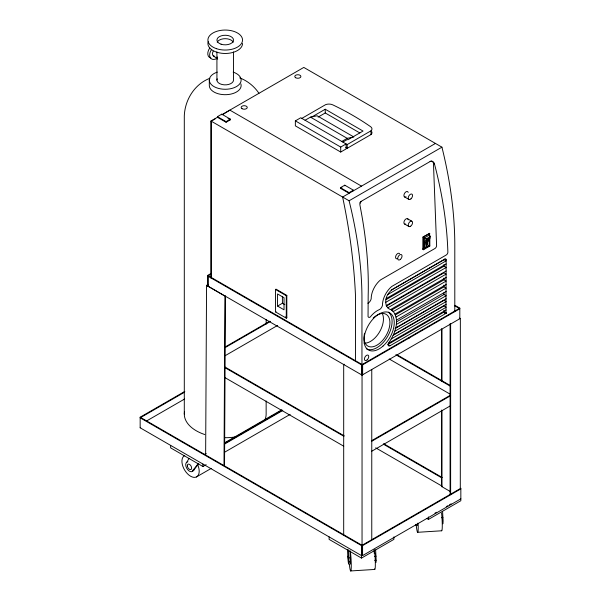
<?xml version="1.0" encoding="UTF-8"?>
<svg xmlns="http://www.w3.org/2000/svg" width="601" height="601" viewBox="0 0 601 601"><rect width="100%" height="100%" fill="white"/><g stroke="black" fill="none" stroke-linecap="round" stroke-linejoin="round"><path stroke-width="0.9" d="M205.64 454.949L206.564 285.355L208.179 284.416M223.993 465.677L224.917 296.083L206.564 285.355M224.526 466.308L225.458 295.767M389.996 345.763A2.735 1.578 -60 0 1 388.321 343.381C394.917 334.449 401.04 319.169 391.89 309.943C384.61 308.591 384.527 299.846 387.69 294.603A10.841 6.258 -60 0 1 393.527 288.863L445.063 259.106A1.518 0.879 -60 0 1 446.137 259.73L445.98 313.339L389.996 345.763L387.833 344.516L443.561 312.34L443.981 310.184M428.596 238.815L427.859 240.152M427.446 240.115C426.222 240.558 428.896 238.402 427.581 240.002M424.787 248.085L424.787 243.097L426.207 238.935L430.519 236.441L428.746 235.412L424.426 237.906L424.787 248.085L429.106 245.591L429.106 240.61L430.519 236.441M446.055 313.204L443.951 311.814M426.44 240.235L426.845 239.604M198.781 463.664L194.213 469.479L193.139 470.102A5.341 3.088 60 0 1 187.595 469.554A5.341 3.088 60 0 1 186.813 462.237L188.962 458.473M193.139 470.102L198.075 463.814M427.071 239.341C433.742 237.034 421.151 244.645 428.671 238.785M361.081 201.403L359.819 204.385L361.389 212.912A349.527 208.314 61.7 0 1 368.18 295.429L368.052 316.532A3.073 1.773 -60 0 0 370.193 317.058A20.231 11.682 -60 0 1 379.126 309.703L379.719 309.47A4.553 2.629 -60 0 0 382.476 305.248A16.543 9.548 -60 0 1 391.807 286.429L446.22 255.012A2.344 1.352 -60 0 0 447.88 252.067L447.775 249.475A349.79 193.064 57.9 0 0 435.98 169.85L434.448 163.908A5.169 3.704 -76.5 0 0 433.787 162.428L431.413 161.143A4.598 3.336 -78.3 0 0 430.068 161.549L361.081 201.403A2.952 1.705 -60 0 0 359.714 203.078M427.574 240.423L426.545 240.911M217.434 117.601L217.434 116.662L221.754 114.167L230.393 119.156L230.393 119.779L226.074 122.273L217.434 117.285L210.966 121.026L210.966 278.098M215.105 118.938L211.229 121.177L211.229 277.008M222.565 114.641L229.845 110.118L361.501 186.13M217.434 116.662L226.074 121.65L230.393 119.156M295.361 120.876L340.707 147.057L346.108 143.939L346.108 148.928L340.707 152.045L295.361 125.864L295.361 120.876L300.755 117.758L347.19 144.563L370.982 130.823A6.04 3.486 0 0 0 370.592 126.691A283.026 163.404 0 0 0 332.796 104.874A6.04 3.486 0 0 0 325.637 104.642L301.837 118.382M305.075 120.253L310.477 117.135L317.148 115.775L353.861 136.975L347.19 138.328L341.789 141.445M310.957 117.48L325.246 109.232L363.034 131.048L347.919 139.778L347.378 139.462L342.87 142.069M318.102 117.097L325.246 112.973L359.819 132.934M345.748 147.47L347.19 148.304L370.982 134.564A6.04 3.486 0 0 0 371.764 131.732M340.444 187.685L349.083 192.673L349.083 193.297L340.444 188.308L340.444 187.685L344.764 185.191L353.403 190.179L353.403 190.802M340.444 188.308L341.886 187.474M349.083 192.673L353.403 190.179M435.455 143.429L342.615 197.03A521.51 301.093 60 0 1 355.476 295.279L355.476 360.6M460.298 498.552L460.839 498.86L362.583 555.587L361.501 555.587L140.161 427.792L140.161 417.199L362.583 545.61L460.839 488.883L460.298 488.575L460.351 318.417L362.042 375.114L207.691 286.001L207.691 275.401L210.928 273.53M211.469 273.846L207.691 276.024L361.554 364.86L459.81 308.133L459.81 318.725L459.269 318.417L459.81 318.102M210.966 121.026L349.091 200.772L441.93 147.17A349.166 201.59 60 0 1 454.799 245.418L454.799 311.671M207.691 286.001L208.231 285.693L208.231 275.716M275.476 289.464L276.017 289.149L286.82 295.384L286.82 317.824L286.279 318.139L275.476 311.904L275.476 289.464L286.279 295.692L286.82 295.384M277.542 306.067L284.025 309.8L284.025 297.698L277.542 293.957L277.542 306.067L282.402 303.257L284.829 304.662M275.476 311.904L276.017 311.588M225.458 346.8L269.872 321.159M225.187 347.573L270.412 321.467M429.828 237.996L429.828 246.012L423.344 249.753L422.961 249.528L422.961 237.064L429.445 233.323L429.828 236.216M422.961 237.064L429.828 233.541M225.187 355.672L277.677 325.374M424.787 243.097L429.106 240.61M426.252 242.781L427.469 242.233L427.469 244.727C425.538 246.891 425.538 242.008 427.469 242.233M426.252 245.276L427.469 244.727M424.426 247.882L429.106 245.591M422.961 249.528L424.584 248.596M426.207 247.657L428.633 246.26M140.161 417.199L184.823 391.409M184.552 392.19L140.161 417.823L361.501 545.61L460.839 488.26L460.839 500.731L428.445 519.429L426.83 518.498M146.381 421.083L184.552 399.049M140.161 427.792L140.702 427.484M391.213 290.073L443.981 259.609L446.137 260.857L387.69 294.603M386.195 298.577L446.137 263.967M385.932 299.741L443.981 266.228L446.137 267.475L385.677 302.386M386.195 305.601L446.137 270.983M386.345 306.134L443.981 272.854L446.137 274.101L387.69 307.847M390.89 309.38L446.137 277.482M391.334 310.214L443.981 279.818L446.137 281.065L393.49 311.461L392.055 310.627M395.037 314.06L446.137 284.558M395.45 314.886L443.981 286.865L446.137 288.112L395.999 317.065M396.397 320.16L446.137 291.44M396.532 321.881L443.981 294.49L446.137 295.737L396.284 324.517M395.713 327.845L446.137 298.727M395.022 328.619L443.981 300.35L446.137 301.597L394.774 331.256M393.49 334.682L446.137 304.286M393.092 335.373L443.981 305.999L446.137 307.246L391.213 338.956M344.23 364.206L343.689 364.522L343.689 535.641M388.321 343.381L446.137 309.996M186.813 462.237L187.895 461.613M204.558 454.379L206.181 453.439M224.857 442.659L281.696 409.837M224.586 443.433L282.237 410.152M224.316 444.214L282.778 410.46M207.691 275.401L362.636 364.86L459.81 308.756L454.409 305.639M407.974 338.709L409.589 337.77M224.353 452.373L290.178 414.367M362.636 364.86L362.636 374.836L361.554 374.836L361.554 364.86M170.646 445.394L170.646 447.888L202.928 466.526L206.151 464.671M196.399 476.969L211.184 468.434M371.786 440.601L450.111 395.383M371.516 441.382L450.652 395.691M371.516 451.359L450.652 405.667M434.929 513.201L436.544 512.262M446.265 506.651L447.888 505.719M449.503 504.78L451.126 503.848M329.115 536.888L329.115 539.382L361.501 558.081L393.895 539.382L393.895 536.888M209.899 78.273C194.581 84.132 184.875 99.856 184.297 115.985L184.297 414.081M367.842 303.197L368.443 302.964A4.553 2.629 -60 0 0 371.193 298.735A16.543 9.548 -60 0 1 380.523 279.916L434.944 248.498A2.344 1.352 -60 0 0 436.596 245.554L433.456 163.337A4.8 2.772 -60 0 0 430.068 161.549M441.374 517.694L442.892 517.604L442.584 511.308M417.612 532.298L441.675 530.788M347.461 549.592L347.881 557.029A5.341 0.473 86.4 0 0 348.73 564.181A5.341 0.473 86.4 0 0 348.85 557.946L350.368 557.856L350.015 550.629M374.431 556.346L375.948 556.248L375.64 549.953M349.016 561.935L350.533 561.837M374.596 560.327L376.113 560.237M350.668 570.95L374.731 569.44M428.062 239.333C425.951 239.408 427.965 241.399 427.98 239.258M239.694 77.89C247.492 80.797 254.313 86.394 258.948 93.283M441.93 147.17L303.805 67.425L221.754 114.791L221.754 114.167M433.456 163.337L434.448 163.908M310.477 117.135L347.19 138.328M404.548 196.925L408.868 199.419M407.418 218.659L411.738 221.145M228.034 118.42L230.393 119.779M404.728 224.105L409.048 226.6M424.426 237.906L426.207 238.935M429.828 246.012L429.445 245.786L429.445 233.323M444.702 258.896L446.137 259.73M422.961 248.281L423.344 248.506M454.949 305.323L459.81 308.133M443.981 311.611L446.137 312.858M443.966 311.746L446.13 312.993M443.891 311.957L446.017 313.271M443.816 312.092L445.829 313.512M443.561 312.34L445.717 313.587M397.186 354.875L450.63 385.729M395.834 354.718L450.089 386.045M389.208 358.992L450.074 394.128M285.272 316.937L286.82 317.824M207.691 285.377L208.231 285.693M383.814 443.793L442.193 477.495M383.273 444.101L441.652 477.81M375.685 447.828L441.99 486.111L441.457 486.419L450.337 491.55M224.428 366.715L344.275 435.913M224.699 367.496L343.734 436.221M224.699 377.473L343.734 446.197M442.614 521.503L442.599 516.83M375.332 554.122L375.73 556.188M213.235 55.78L217.622 59.086M197.744 464.986L198.225 466.06A12.215 7.054 60 0 1 195.205 477.337A12.215 7.054 60 0 1 183.711 468.359A12.215 7.054 60 0 1 184.725 455.52M374.123 550.05L374.295 553.649M348.452 549.817L348.85 557.946M450.63 494.21L450.63 324.029L450.089 323.714L450.089 494.833M443.981 264.478L443.981 266.228M443.981 278.03L443.981 279.818M443.981 285.084L443.981 286.865M443.981 292.77L443.981 294.49M441.99 329.325L441.99 380.756M441.99 410.678L441.99 486.419M441.457 328.702L441.457 381.064M441.457 410.055L441.457 486.735M428.445 516.935L428.445 519.429M427.334 242.158L427.334 244.652M426.387 242.857L426.387 245.351M423.344 237.282L423.344 249.753M371.764 369.51L371.764 539.69M370.982 130.823L370.982 134.564M362.583 545.61L362.583 555.587M362.095 364.544L362.095 374.521M361.952 365.273L361.952 299.02A349.166 201.59 60 0 0 349.091 200.772M362.042 375.114L362.042 555.279M361.501 545.61L361.501 558.081M347.19 144.563L347.19 148.304M344.764 185.191L344.764 185.814M340.707 147.057L340.707 152.045M325.246 109.232L325.246 112.973M286.279 295.692L286.279 318.139M282.402 296.744L282.402 303.257M266.145 319.401L266.145 324.089M266.145 400.957L266.145 414.081A40.921 23.627 0 0 1 264.748 420.197M233.519 51.926L233.519 80.083A8.294 4.793 0 0 1 224.143 84.831A8.294 4.793 0 0 1 217.209 78.836M226.074 121.65L226.074 122.273M216.923 51.926L216.923 80.083M209.313 80.083L209.313 85.515A15.911 9.188 0 0 0 226.615 94.665A15.911 9.188 0 0 0 240.896 83.915M202.928 464.032L202.928 466.526M217.066 58.372A8.166 5.289 -53 0 1 210.29 57.704A8.166 5.289 -53 0 1 211.65 49.35M214.745 56.284A4.59 2.975 -53 0 1 213.197 51.235M233.18 72.12A15.911 9.188 0 0 1 237.41 85.988A15.911 9.188 0 0 1 213.032 85.988A15.911 9.188 0 0 1 217.269 72.12M217.209 42.235A8.294 4.793 0 0 1 225.225 38.682A8.294 4.793 0 0 1 233.241 42.235M217.216 57.869A4.034 1.262 -76.6 0 1 217.209 56.9M242.541 43.475A17.316 9.999 0 0 1 223.715 53.436A17.316 9.999 0 0 1 208.171 41.739M210.868 57.989A8.166 5.289 -53 0 1 209.787 47.945M235.817 436.904A40.921 23.627 0 0 1 225.225 437.708M204.761 434.538A40.921 23.627 0 0 1 184.56 411.437M194.213 469.479A5.341 3.088 60 0 1 192.455 471.116M375.948 556.248A5.341 0.473 86.4 0 1 375.685 562.175M350.368 557.856A5.341 0.473 86.4 0 1 350.105 563.783M350.353 551.365A12.215 1.074 86.4 0 1 351.179 569.064A12.215 1.074 86.4 0 1 349.346 564.377M374.415 549.855A12.215 1.074 86.4 0 1 375.34 564.271A12.215 1.074 86.4 0 1 374.415 568.884M442.892 517.604A5.341 0.473 86.4 0 1 442.629 523.524M417.477 523.186A5.341 0.473 86.4 0 1 417.049 525.131M415.945 524.312A5.341 0.473 86.4 0 1 415.531 525.229M418.161 523.809A12.215 1.074 86.4 0 1 417.748 532.268A12.215 1.074 86.4 0 1 416.29 525.725M441.57 513.006A12.215 1.074 86.4 0 1 442.276 526.468A12.215 1.074 86.4 0 1 441.359 530.232M388.336 312.129A21.381 12.343 -60 0 1 387.299 336.973A21.381 12.343 -60 0 1 366.279 348.708M382.424 313.73A18.323 10.578 -60 0 1 379.118 332.646A18.323 10.578 -60 0 1 364.108 343.163M406.073 196.775A3.058 1.765 -60 0 1 403.925 195.738A3.058 1.765 -60 0 1 405.698 192.042A3.058 1.765 -60 0 1 408.162 192.425M405.75 224.038A3.058 1.765 -60 0 1 403.917 222.468A3.058 1.765 -60 0 1 406.021 218.922A3.058 1.765 -60 0 1 408.222 219.868M397.163 258.753A3.058 1.765 -60 0 1 396.006 255.493A3.058 1.765 -60 0 1 399.59 253.697M373.183 318.072A18.323 10.578 -60 0 1 389.854 321.197A18.323 10.578 -60 0 1 375.835 345.755A18.323 10.578 -60 0 1 364.522 333.255M348.129 556.451L348.663 561.89L348.287 555.842L348.129 556.451M221.078 44.196A8.294 4.793 0 0 0 233.519 40.049A8.294 4.793 0 0 0 221.078 35.895A8.294 4.793 0 0 0 221.078 44.196M216.563 48.704A17.316 9.999 0 0 0 242.541 40.049A17.316 9.999 0 0 0 216.563 31.387A17.316 9.999 0 0 0 216.563 48.704M187.339 465.903A3.058 1.765 60 0 0 190.757 469.614A3.058 1.765 60 0 0 190.359 465.091A3.058 1.765 60 0 0 187.339 465.903M295.677 77.739A3.058 1.765 0 0 0 300.785 76.951A3.058 1.765 0 0 0 297.044 74.787A3.058 1.765 0 0 0 295.677 77.739M242.045 108.698A3.058 1.765 0 0 0 247.161 107.91A3.058 1.765 0 0 0 243.42 105.753A3.058 1.765 0 0 0 242.045 108.698M383.04 346.048A21.381 12.343 -60 0 0 389.824 312.933A21.381 12.343 -60 0 0 364.529 335.35A21.381 12.343 -60 0 0 383.04 346.048M367.143 359.901A3.058 1.765 -60 0 0 368.113 355.176A3.058 1.765 -60 0 0 364.499 358.376A3.058 1.765 -60 0 0 367.143 359.901M410.949 198.856A3.058 1.765 -60 0 0 411.918 194.123A3.058 1.765 -60 0 0 408.304 197.331A3.058 1.765 -60 0 0 410.949 198.856M410.633 226.216A3.058 1.765 -60 0 0 412.128 221.393A3.058 1.765 -60 0 0 408.417 224.023A3.058 1.765 -60 0 0 410.633 226.216M400.439 259.354A3.058 1.765 -60 0 0 401.408 254.621A3.058 1.765 -60 0 0 397.794 257.829A3.058 1.765 -60 0 0 400.439 259.354"/></g></svg>
